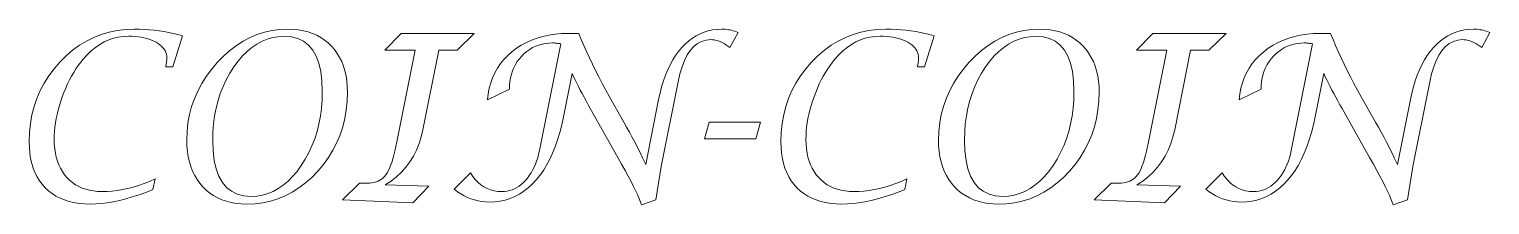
# Model space of a CAD drawing. Extents: x 21.5 to 105, y 17.5 to 27.5.
import ezdxf

# ---------------------------------------------------------------- set-up
doc = ezdxf.new("R2010")
doc.units = 0

msp = doc.modelspace()

# ---------------------------------------------------------------- linework, layer by layer
at = {"color": 7, "lineweight": 13}
for points in [[(28.571428, 18.359074), (28.167183, 18.202574), (27.772972, 18.062548), (27.388803, 17.938995), (27.014671, 17.831917), (26.650579, 17.741312), (26.296524, 17.667181), (25.952511, 17.609524), (25.618532, 17.568338), (25.294594, 17.543629), (24.980694, 17.535393), (24.656113, 17.544724), (24.34646, 17.572716), (24.051737, 17.61937), (23.771944, 17.684685), (23.507078, 17.768661), (23.257143, 17.8713), (23.022137, 17.992599), (22.802059, 18.132561), (22.596912, 18.291183), (22.406693, 18.468468), (22.233076, 18.662676), (22.077734, 18.872072), (21.94067, 19.096653), (21.821878, 19.336422), (21.721365, 19.591377), (21.639126, 19.861519), (21.575161, 20.146847), (21.529472, 20.447361), (21.50206, 20.763062), (21.492922, 21.09395), (21.510456, 21.622618), (21.563063, 22.135263), (21.65074, 22.631886), (21.773487, 23.112484), (21.931307, 23.577059), (22.124195, 24.025612), (22.352156, 24.458139), (22.615187, 24.874645), (22.913288, 25.275127), (23.24646, 25.659588), (23.604536, 26.017214), (23.977348, 26.337193), (24.364897, 26.61953), (24.767181, 26.86422), (25.184202, 27.071266), (25.615959, 27.240669), (26.062452, 27.372425), (26.523682, 27.466537), (26.999645, 27.523005), (27.490347, 27.541828), (27.785521, 27.538031), (28.076447, 27.52664), (28.363129, 27.507656), (28.645561, 27.481081), (28.923744, 27.446911), (29.197683, 27.405148), (29.467375, 27.355789), (29.732819, 27.29884), (29.994015, 27.234299), (30.250965, 27.162163), (29.703991, 25.392534), (29.298584, 25.392534), (29.31081, 25.451929), (29.321751, 25.509136), (29.331402, 25.564156), (29.339767, 25.616987), (29.346848, 25.667631), (29.352638, 25.716087), (29.357143, 25.762354), (29.360361, 25.806435), (29.362291, 25.848326), (29.362934, 25.888031), (29.356821, 25.997875), (29.338482, 26.103474), (29.307915, 26.204826), (29.265121, 26.301929), (29.210102, 26.394787), (29.142857, 26.483398), (29.063385, 26.56776), (28.971685, 26.647877), (28.86776, 26.723743), (28.75161, 26.795366), (28.625675, 26.861389), (28.492407, 26.920464), (28.351803, 26.972586), (28.203861, 27.017761), (28.048584, 27.055984), (27.885971, 27.087257), (27.716022, 27.111584), (27.538738, 27.128956), (27.354118, 27.139381), (27.162163, 27.142857), (26.871107, 27.129728), (26.587387, 27.090347), (26.311005, 27.02471), (26.041956, 26.932819), (25.780245, 26.814671), (25.525867, 26.670269), (25.27883, 26.499615), (25.039125, 26.302702), (24.806757, 26.079536), (24.581724, 25.830116), (24.43771, 25.652187), (24.299099, 25.465893), (24.165894, 25.271235), (24.038095, 25.068211), (23.915701, 24.856821), (23.798714, 24.637066), (23.68713, 24.408943), (23.580952, 24.172459), (23.480181, 23.927605), (23.384813, 23.674389), (23.296783, 23.418339), (23.218018, 23.164993), (23.14852, 22.914349), (23.088287, 22.666409), (23.037323, 22.421169), (22.995625, 22.178635), (22.963192, 21.938803), (22.940025, 21.701672), (22.926126, 21.467245), (22.921494, 21.235521), (22.928797, 20.963448), (22.950708, 20.703217), (22.987226, 20.454826), (23.038353, 20.218275), (23.104086, 19.993565), (23.184427, 19.780695), (23.279375, 19.579664), (23.388931, 19.390476), (23.513096, 19.213127), (23.651867, 19.047619), (23.803379, 18.896009), (23.965765, 18.760359), (24.139029, 18.640669), (24.323166, 18.536936), (24.518179, 18.449163), (24.724068, 18.377348), (24.94083, 18.321491), (25.168468, 18.281595), (25.406982, 18.257656), (25.65637, 18.249678), (25.943886, 18.256886), (26.235006, 18.278507), (26.52973, 18.314543), (26.828056, 18.364992), (27.129988, 18.429857), (27.43552, 18.509136), (27.744659, 18.602831), (28.0574, 18.710939), (28.373745, 18.833462), (28.693693, 18.970398)], [(33.931789, 17.535393), (33.62178, 17.545237), (33.324966, 17.574774), (33.041344, 17.624002), (32.770912, 17.692921), (32.513676, 17.78153), (32.269627, 17.889832), (32.038773, 18.017824), (31.821106, 18.165508), (31.616634, 18.332882), (31.425354, 18.519947), (31.249905, 18.723873), (31.092922, 18.941828), (30.954407, 19.173809), (30.834362, 19.419819), (30.732786, 19.679857), (30.649677, 19.953924), (30.585039, 20.24202), (30.538868, 20.544144), (30.511166, 20.860294), (30.50193, 21.190475), (30.519337, 21.69009), (30.571558, 22.177349), (30.65859, 22.652252), (30.780437, 23.114799), (30.937098, 23.564993), (31.128571, 24.002831), (31.354858, 24.428312), (31.615959, 24.84144), (31.911873, 25.242212), (32.242599, 25.63063), (32.596367, 25.993757), (32.961388, 26.318661), (33.337677, 26.605339), (33.725224, 26.853796), (34.124035, 27.064028), (34.534107, 27.236034), (34.955437, 27.36982), (35.388031, 27.465378), (35.831886, 27.522715), (36.287003, 27.541828), (36.594498, 27.532143), (36.888931, 27.503088), (37.170303, 27.454664), (37.43861, 27.386871), (37.693855, 27.299709), (37.936035, 27.193178), (38.165154, 27.067276), (38.38121, 26.922009), (38.584202, 26.757366), (38.774132, 26.573359), (38.94836, 26.372746), (39.104248, 26.1583), (39.241795, 25.930019), (39.361008, 25.687901), (39.461872, 25.43195), (39.544403, 25.162161), (39.608589, 24.878538), (39.654442, 24.581081), (39.68195, 24.269787), (39.69112, 23.944658), (39.674164, 23.424517), (39.623295, 22.919434), (39.538513, 22.429407), (39.419823, 21.954439), (39.267212, 21.49453), (39.080696, 21.049677), (38.86026, 20.619883), (38.605919, 20.205147), (38.317665, 19.80547), (37.995495, 19.420849), (37.649643, 19.062613), (37.290344, 18.742085), (36.917603, 18.459267), (36.531403, 18.214157), (36.131756, 18.006756), (35.718662, 17.837065), (35.292118, 17.705084), (34.852123, 17.610809), (34.398682, 17.554247)], [(34.182755, 17.972973), (34.512611, 17.990669), (34.832947, 18.043756), (35.143757, 18.132238), (35.445045, 18.256113), (35.736809, 18.415379), (36.019047, 18.610039), (36.291763, 18.84009), (36.554955, 19.105534), (36.808624, 19.40637), (37.052765, 19.742599), (37.280182, 20.103603), (37.483654, 20.478764), (37.663193, 20.868082), (37.81879, 21.271557), (37.950451, 21.689188), (38.058174, 22.120977), (38.141956, 22.566923), (38.201801, 23.027027), (38.237709, 23.501286), (38.24968, 23.989704), (38.227863, 24.586357), (38.162418, 25.120205), (38.053345, 25.591248), (37.900642, 25.999485), (37.704311, 26.344915), (37.464348, 26.627541), (37.180759, 26.847361), (36.853539, 27.004375), (36.482689, 27.098583), (36.068211, 27.129986), (35.738289, 27.112484), (35.417759, 27.059975), (35.106628, 26.972458), (34.80489, 26.849934), (34.51255, 26.692406), (34.229599, 26.49987), (33.956047, 26.272327), (33.691891, 26.009781), (33.43713, 25.712227), (33.191765, 25.379665), (32.963127, 25.022652), (32.75856, 24.651735), (32.578056, 24.266924), (32.421623, 23.86821), (32.289253, 23.455597), (32.180954, 23.029085), (32.096718, 22.588673), (32.036552, 22.134363), (32.00045, 21.666151), (31.988417, 21.18404), (32.010361, 20.573938), (32.076191, 20.028055), (32.185905, 19.546396), (32.339512, 19.128958), (32.537003, 18.77574), (32.778378, 18.486744), (33.063641, 18.261969), (33.392792, 18.101416), (33.765831, 18.005083)], [(39.407982, 17.773487), (40.37323, 18.725868), (40.804375, 18.725868), (40.947266, 18.730661), (41.082497, 18.745045), (41.210068, 18.769014), (41.329987, 18.802574), (41.442245, 18.84572), (41.546844, 18.898455), (41.643791, 18.960777), (41.733078, 19.03269), (41.814705, 19.114189), (41.888672, 19.205276), (41.958076, 19.310455), (42.025997, 19.434233), (42.092438, 19.576609), (42.157402, 19.737579), (42.220879, 19.917149), (42.282883, 20.115314), (42.343407, 20.332077), (42.402443, 20.567438), (42.460007, 20.821396), (42.516087, 21.09395), (43.564995, 26.344915), (41.821106, 26.344915), (42.754181, 27.297297), (46.943371, 27.297297), (45.965248, 26.344915), (44.916344, 26.344915), (44.00901, 21.788931), (43.912098, 21.380888), (43.788673, 20.993307), (43.638741, 20.62619), (43.462292, 20.279535), (43.259331, 19.953346), (43.029858, 19.647617), (42.773872, 19.362354), (42.491379, 19.097553), (42.182369, 18.853216), (41.846848, 18.629343), (44.350063, 18.564993), (43.423424, 17.612612)], [(45.797943, 18.378378), (46.718147, 19.317888), (46.854313, 19.114929), (47.000256, 18.933332), (47.155983, 18.773102), (47.321491, 18.634233), (47.49678, 18.516731), (47.681854, 18.420591), (47.876705, 18.345816), (48.081337, 18.292406), (48.295753, 18.260359), (48.519951, 18.249678), (48.671299, 18.256081), (48.819046, 18.27529), (48.963188, 18.307302), (49.103733, 18.352123), (49.240669, 18.409748), (49.374004, 18.480179), (49.503731, 18.563416), (49.62986, 18.659458), (49.75238, 18.768307), (49.8713, 18.889961), (49.984688, 19.022297), (50.090607, 19.163191), (50.18906, 19.312645), (50.280052, 19.470655), (50.363579, 19.637226), (50.439636, 19.812355), (50.508236, 19.996042), (50.569366, 20.188288), (50.623035, 20.389091), (50.669243, 20.598455), (51.885456, 26.705276), (51.821751, 26.715057), (51.761902, 26.723808), (51.705921, 26.731529), (51.653797, 26.738224), (51.605534, 26.743885), (51.561134, 26.74852), (51.520592, 26.752123), (51.483913, 26.754696), (51.451096, 26.756241), (51.422134, 26.756756), (51.214546, 26.749195), (51.013901, 26.726513), (50.820206, 26.688705), (50.633461, 26.635778), (50.453667, 26.567728), (50.280823, 26.484554), (50.114929, 26.386261), (49.955986, 26.272844), (49.803989, 26.144304), (49.658943, 26.000643), (49.524452, 25.84572), (49.404118, 25.683397), (49.297939, 25.513674), (49.205921, 25.33655), (49.128056, 25.152027), (49.06435, 24.960102), (49.014801, 24.760777), (48.979408, 24.554054), (48.958176, 24.339928), (48.951096, 24.118404), (47.702702, 23.507078), (47.73983, 23.841505), (47.799744, 24.162676), (47.882431, 24.470591), (47.9879, 24.765251), (48.11615, 25.046654), (48.267181, 25.3148), (48.44099, 25.569691), (48.637581, 25.811325), (48.856949, 26.039703), (49.099098, 26.254826), (49.359398, 26.452896), (49.633202, 26.630116), (49.920525, 26.786486), (50.221363, 26.922009), (50.535713, 27.036678), (50.863579, 27.130501), (51.204956, 27.203474), (51.559845, 27.255598), (51.928249, 27.286873), (52.310165, 27.297297), (52.927929, 27.297297), (53.064671, 26.955276), (53.209778, 26.608751), (53.363255, 26.257721), (53.525097, 25.902187), (53.695301, 25.542149), (53.873875, 25.177605), (54.06081, 24.808558), (54.256111, 24.435005), (54.459778, 24.05695), (54.671814, 23.674389), (55.489059, 22.220078), (55.655663, 21.925932), (55.813126, 21.643242), (55.961456, 21.372007), (56.100643, 21.112226), (56.230694, 20.863899), (56.351608, 20.627026), (56.463387, 20.401608), (56.566025, 20.187645), (56.659523, 19.985134), (56.743885, 19.794079), (57.483913, 23.513512), (57.56551, 23.889606), (57.658432, 24.248262), (57.762676, 24.589478), (57.87825, 24.913256), (58.005146, 25.219593), (58.143372, 25.508493), (58.292919, 25.779953), (58.453796, 26.033978), (58.625996, 26.270557), (58.809525, 26.489704), (59.002636, 26.689606), (59.203606, 26.868467), (59.412418, 27.026285), (59.629089, 27.163063), (59.853603, 27.278797), (60.085972, 27.373486), (60.326191, 27.447136), (60.574261, 27.499741), (60.830177, 27.531305), (61.093952, 27.541828), (61.188995, 27.540024), (61.283653, 27.534618), (61.377926, 27.525612), (61.471817, 27.512997), (61.565315, 27.49678), (61.658428, 27.476961), (61.751156, 27.453539), (61.843502, 27.426512), (61.935455, 27.395882), (62.027027, 27.361647), (61.563705, 26.49292), (61.449615, 26.578506), (61.336418, 26.655083), (61.224133, 26.722651), (61.11274, 26.781208), (61.002251, 26.830759), (60.892662, 26.8713), (60.783978, 26.90283), (60.676189, 26.925354), (60.569302, 26.938866), (60.463322, 26.943371), (60.194466, 26.919174), (59.94389, 26.846588), (59.711582, 26.725611), (59.497555, 26.556242), (59.3018, 26.338482), (59.124325, 26.072329), (58.965118, 25.757786), (58.824196, 25.394852), (58.701542, 24.983524), (58.597168, 24.523809), (57.631916, 19.678249), (57.329472, 17.773487), (56.505791, 17.490347), (56.450577, 17.64839), (56.377605, 17.831659), (56.286873, 18.040154), (56.178379, 18.273872), (56.052124, 18.532818), (55.908108, 18.816988), (55.74633, 19.126383), (55.566795, 19.461002), (55.369499, 19.820848), (55.154438, 20.205919), (53.577862, 22.998713), (53.453926, 23.22027), (53.334362, 23.437065), (53.219173, 23.649097), (53.108364, 23.856369), (53.00193, 24.05888), (52.899872, 24.256626), (52.802189, 24.449614), (52.708881, 24.637838), (52.619949, 24.821299), (52.535393, 25), (52.046333, 22.522522), (51.946106, 22.063641), (51.833332, 21.626511), (51.708008, 21.211132), (51.570141, 20.817503), (51.419724, 20.445623), (51.256756, 20.095495), (51.081242, 19.767117), (50.893177, 19.460489), (50.692566, 19.175611), (50.479408, 18.912483), (50.25518, 18.672844), (50.021362, 18.458429), (49.777962, 18.269239), (49.524971, 18.105276), (49.262386, 17.966537), (48.990219, 17.853024), (48.708462, 17.764736), (48.417114, 17.701672), (48.11618, 17.663836), (47.805664, 17.651222), (47.586357, 17.658493), (47.37117, 17.680307), (47.160103, 17.716665), (46.953156, 17.767567), (46.75032, 17.833012), (46.551609, 17.912998), (46.357014, 18.007528), (46.166538, 18.116602), (45.980179, 18.240217)], [(71.557266, 18.359074), (71.15303, 18.202574), (70.75882, 18.062548), (70.374649, 17.938995), (70.000519, 17.831917), (69.636421, 17.741312), (69.282364, 17.667181), (68.938354, 17.609524), (68.604378, 17.568338), (68.280441, 17.543629), (67.966537, 17.535393), (67.641953, 17.544724), (67.332306, 17.572716), (67.037582, 17.61937), (66.757782, 17.684685), (66.49292, 17.768661), (66.242981, 17.8713), (66.00798, 17.992599), (65.787903, 18.132561), (65.582756, 18.291183), (65.392532, 18.468468), (65.218918, 18.662676), (65.063576, 18.872072), (64.926514, 19.096653), (64.807724, 19.336422), (64.707207, 19.591377), (64.624969, 19.861519), (64.561005, 20.146847), (64.51532, 20.447361), (64.4879, 20.763062), (64.47876, 21.09395), (64.4963, 21.622618), (64.548904, 22.135263), (64.636581, 22.631886), (64.759331, 23.112484), (64.917145, 23.577059), (65.110039, 24.025612), (65.337997, 24.458139), (65.601028, 24.874645), (65.899132, 25.275127), (66.2323, 25.659588), (66.590378, 26.017214), (66.963196, 26.337193), (67.350739, 26.61953), (67.753021, 26.86422), (68.170044, 27.071266), (68.601807, 27.240669), (69.048294, 27.372425), (69.509521, 27.466537), (69.985489, 27.523005), (70.476189, 27.541828), (70.771362, 27.538031), (71.062286, 27.52664), (71.348969, 27.507656), (71.631401, 27.481081), (71.909592, 27.446911), (72.183525, 27.405148), (72.453217, 27.355789), (72.718666, 27.29884), (72.979858, 27.234299), (73.236809, 27.162163), (72.689835, 25.392534), (72.284424, 25.392534), (72.296654, 25.451929), (72.307594, 25.509136), (72.317245, 25.564156), (72.325607, 25.616987), (72.332687, 25.667631), (72.338486, 25.716087), (72.342987, 25.762354), (72.346207, 25.806435), (72.348129, 25.848326), (72.348778, 25.888031), (72.342667, 25.997875), (72.324326, 26.103474), (72.293762, 26.204826), (72.250961, 26.301929), (72.195946, 26.394787), (72.1287, 26.483398), (72.049225, 26.56776), (71.957535, 26.647877), (71.853607, 26.723743), (71.73745, 26.795366), (71.611519, 26.861389), (71.478249, 26.920464), (71.337646, 26.972586), (71.189697, 27.017761), (71.034424, 27.055984), (70.871811, 27.087257), (70.701866, 27.111584), (70.524582, 27.128956), (70.339966, 27.139381), (70.14801, 27.142857), (69.856949, 27.129728), (69.573227, 27.090347), (69.296844, 27.02471), (69.027802, 26.932819), (68.766083, 26.814671), (68.511711, 26.670269), (68.264671, 26.499615), (68.024963, 26.302702), (67.792603, 26.079536), (67.567566, 25.830116), (67.423553, 25.652187), (67.284943, 25.465893), (67.151733, 25.271235), (67.023941, 25.068211), (66.901543, 24.856821), (66.784554, 24.637066), (66.672974, 24.408943), (66.566795, 24.172459), (66.466019, 23.927605), (66.370651, 23.674389), (66.282623, 23.418339), (66.203857, 23.164993), (66.134361, 22.914349), (66.074127, 22.666409), (66.023163, 22.421169), (65.981468, 22.178635), (65.949036, 21.938803), (65.925873, 21.701672), (65.911972, 21.467245), (65.907333, 21.235521), (65.914642, 20.963448), (65.936554, 20.703217), (65.973068, 20.454826), (66.0242, 20.218275), (66.089928, 19.993565), (66.170273, 19.780695), (66.265221, 19.579664), (66.374771, 19.390476), (66.49894, 19.213127), (66.637711, 19.047619), (66.789215, 18.896009), (66.951607, 18.760359), (67.12487, 18.640669), (67.309006, 18.536936), (67.504021, 18.449163), (67.709915, 18.377348), (67.926674, 18.321491), (68.154312, 18.281595), (68.392822, 18.257656), (68.642212, 18.249678), (68.929733, 18.256886), (69.220848, 18.278507), (69.515579, 18.314543), (69.813904, 18.364992), (70.115829, 18.429857), (70.421364, 18.509136), (70.730499, 18.602831), (71.043243, 18.710939), (71.359589, 18.833462), (71.679535, 18.970398)], [(76.917633, 17.535393), (76.607628, 17.545237), (76.310806, 17.574774), (76.027191, 17.624002), (75.756752, 17.692921), (75.499512, 17.78153), (75.25547, 17.889832), (75.024612, 18.017824), (74.806946, 18.165508), (74.602478, 18.332882), (74.411194, 18.519947), (74.235748, 18.723873), (74.078766, 18.941828), (73.940254, 19.173809), (73.820206, 19.419819), (73.718628, 19.679857), (73.635521, 19.953924), (73.570877, 20.24202), (73.524712, 20.544144), (73.497009, 20.860294), (73.487778, 21.190475), (73.50518, 21.69009), (73.557404, 22.177349), (73.644432, 22.652252), (73.766281, 23.114799), (73.922943, 23.564993), (74.11441, 24.002831), (74.340698, 24.428312), (74.601807, 24.84144), (74.89772, 25.242212), (75.228439, 25.63063), (75.582199, 25.993757), (75.947235, 26.318661), (76.323517, 26.605339), (76.711075, 26.853796), (77.109879, 27.064028), (77.519943, 27.236034), (77.941284, 27.36982), (78.373871, 27.465378), (78.817734, 27.522715), (79.272842, 27.541828), (79.580338, 27.532143), (79.874771, 27.503088), (80.156143, 27.454664), (80.424454, 27.386871), (80.679703, 27.299709), (80.921875, 27.193178), (81.151001, 27.067276), (81.36705, 26.922009), (81.570045, 26.757366), (81.759979, 26.573359), (81.934204, 26.372746), (82.090088, 26.1583), (82.227638, 25.930019), (82.346848, 25.687901), (82.447716, 25.43195), (82.530243, 25.162161), (82.594437, 24.878538), (82.640282, 24.581081), (82.667793, 24.269787), (82.676964, 23.944658), (82.660004, 23.424517), (82.609138, 22.919434), (82.524353, 22.429407), (82.405663, 21.954439), (82.253052, 21.49453), (82.066536, 21.049677), (81.8461, 20.619883), (81.591766, 20.205147), (81.303513, 19.80547), (80.981339, 19.420849), (80.635483, 19.062613), (80.276184, 18.742085), (79.903442, 18.459267), (79.51725, 18.214157), (79.117599, 18.006756), (78.704498, 17.837065), (78.277954, 17.705084), (77.837967, 17.610809), (77.384521, 17.554247)], [(77.168594, 17.972973), (77.498459, 17.990669), (77.818787, 18.043756), (78.129601, 18.132238), (78.430893, 18.256113), (78.722656, 18.415379), (79.004898, 18.610039), (79.277603, 18.84009), (79.540794, 19.105534), (79.794464, 19.40637), (80.038605, 19.742599), (80.266022, 20.103603), (80.469498, 20.478764), (80.649033, 20.868082), (80.804634, 21.271557), (80.936295, 21.689188), (81.044022, 22.120977), (81.127792, 22.566923), (81.187637, 23.027027), (81.223549, 23.501286), (81.235519, 23.989704), (81.213707, 24.586357), (81.148254, 25.120205), (81.039185, 25.591248), (80.88649, 25.999485), (80.690155, 26.344915), (80.450195, 26.627541), (80.166595, 26.847361), (79.839386, 27.004375), (79.468536, 27.098583), (79.054054, 27.129986), (78.724136, 27.112484), (78.403603, 27.059975), (78.092468, 26.972458), (77.790726, 26.849934), (77.49839, 26.692406), (77.215446, 26.49987), (76.941887, 26.272327), (76.677734, 26.009781), (76.422974, 25.712227), (76.177605, 25.379665), (75.948967, 25.022652), (75.7444, 24.651735), (75.563904, 24.266924), (75.407471, 23.86821), (75.275101, 23.455597), (75.166794, 23.029085), (75.082565, 22.588673), (75.0224, 22.134363), (74.986298, 21.666151), (74.974258, 21.18404), (74.996201, 20.573938), (75.062027, 20.028055), (75.171753, 19.546396), (75.325348, 19.128958), (75.522842, 18.77574), (75.764221, 18.486744), (76.049484, 18.261969), (76.378632, 18.101416), (76.751671, 18.005083)], [(82.393822, 17.773487), (83.35907, 18.725868), (83.790222, 18.725868), (83.933105, 18.730661), (84.068336, 18.745045), (84.195915, 18.769014), (84.315826, 18.802574), (84.428085, 18.84572), (84.532692, 18.898455), (84.629631, 18.960777), (84.718918, 19.03269), (84.800545, 19.114189), (84.874519, 19.205276), (84.943916, 19.310455), (85.011841, 19.434233), (85.078285, 19.576609), (85.143242, 19.737579), (85.206726, 19.917149), (85.268723, 20.115314), (85.329247, 20.332077), (85.38829, 20.567438), (85.445847, 20.821396), (85.50193, 21.09395), (86.550835, 26.344915), (84.806946, 26.344915), (85.740028, 27.297297), (89.929214, 27.297297), (88.951096, 26.344915), (87.902191, 26.344915), (86.99485, 21.788931), (86.897942, 21.380888), (86.774513, 20.993307), (86.62458, 20.62619), (86.448135, 20.279535), (86.245171, 19.953346), (86.015701, 19.647617), (85.759712, 19.362354), (85.477219, 19.097553), (85.168205, 18.853216), (84.832687, 18.629343), (87.335907, 18.564993), (86.409264, 17.612612)], [(88.783783, 18.378378), (89.703987, 19.317888), (89.840157, 19.114929), (89.986099, 18.933332), (90.14183, 18.773102), (90.307335, 18.634233), (90.482628, 18.516731), (90.667694, 18.420591), (90.862549, 18.345816), (91.067177, 18.292406), (91.281593, 18.260359), (91.505791, 18.249678), (91.657143, 18.256081), (91.804893, 18.27529), (91.949036, 18.307302), (92.089577, 18.352123), (92.226509, 18.409748), (92.35984, 18.480179), (92.489571, 18.563416), (92.615707, 18.659458), (92.73822, 18.768307), (92.85714, 18.889961), (92.970528, 19.022297), (93.076447, 19.163191), (93.174904, 19.312645), (93.265892, 19.470655), (93.349419, 19.637226), (93.425484, 19.812355), (93.49408, 19.996042), (93.555214, 20.188288), (93.608879, 20.389091), (93.655083, 20.598455), (94.8713, 26.705276), (94.807587, 26.715057), (94.747749, 26.723808), (94.691757, 26.731529), (94.639641, 26.738224), (94.591377, 26.743885), (94.546974, 26.74852), (94.506432, 26.752123), (94.469749, 26.754696), (94.436935, 26.756241), (94.407982, 26.756756), (94.200386, 26.749195), (93.999741, 26.726513), (93.806046, 26.688705), (93.619308, 26.635778), (93.439514, 26.567728), (93.266663, 26.484554), (93.100777, 26.386261), (92.941826, 26.272844), (92.789833, 26.144304), (92.644791, 26.000643), (92.510292, 25.84572), (92.389961, 25.683397), (92.283783, 25.513674), (92.191757, 25.33655), (92.113899, 25.152027), (92.050194, 24.960102), (92.000648, 24.760777), (91.965256, 24.554054), (91.944016, 24.339928), (91.936935, 24.118404), (90.688545, 23.507078), (90.72567, 23.841505), (90.785583, 24.162676), (90.868271, 24.470591), (90.973747, 24.765251), (91.101997, 25.046654), (91.253021, 25.3148), (91.426834, 25.569691), (91.623428, 25.811325), (91.842796, 26.039703), (92.084938, 26.254826), (92.345238, 26.452896), (92.619049, 26.630116), (92.906372, 26.786486), (93.207207, 26.922009), (93.521553, 27.036678), (93.849419, 27.130501), (94.190796, 27.203474), (94.545692, 27.255598), (94.914093, 27.286873), (95.296013, 27.297297), (95.913773, 27.297297), (96.050514, 26.955276), (96.195625, 26.608751), (96.349098, 26.257721), (96.510941, 25.902187), (96.681145, 25.542149), (96.859718, 25.177605), (97.046654, 24.808558), (97.241959, 24.435005), (97.445625, 24.05695), (97.657654, 23.674389), (98.474899, 22.220078), (98.641502, 21.925932), (98.798973, 21.643242), (98.947296, 21.372007), (99.086487, 21.112226), (99.216537, 20.863899), (99.337448, 20.627026), (99.449226, 20.401608), (99.551865, 20.187645), (99.645363, 19.985134), (99.729729, 19.794079), (100.469757, 23.513512), (100.551346, 23.889606), (100.644272, 24.248262), (100.74852, 24.589478), (100.864098, 24.913256), (100.99099, 25.219593), (101.129219, 25.508493), (101.278763, 25.779953), (101.439636, 26.033978), (101.611839, 26.270557), (101.795364, 26.489704), (101.98848, 26.689606), (102.189445, 26.868467), (102.398262, 27.026285), (102.614929, 27.163063), (102.839447, 27.278797), (103.071815, 27.373486), (103.312027, 27.447136), (103.560104, 27.499741), (103.816025, 27.531305), (104.079796, 27.541828), (104.174835, 27.540024), (104.269501, 27.534618), (104.36377, 27.525612), (104.457664, 27.512997), (104.551155, 27.49678), (104.644272, 27.476961), (104.737, 27.453539), (104.829346, 27.426512), (104.921295, 27.395882), (105.012871, 27.361647), (104.549545, 26.49292), (104.435455, 26.578506), (104.322266, 26.655083), (104.209976, 26.722651), (104.098587, 26.781208), (103.988098, 26.830759), (103.878502, 26.8713), (103.769821, 26.90283), (103.662033, 26.925354), (103.555145, 26.938866), (103.449165, 26.943371), (103.180305, 26.919174), (102.929733, 26.846588), (102.697426, 26.725611), (102.483398, 26.556242), (102.287643, 26.338482), (102.110168, 26.072329), (101.950966, 25.757786), (101.810043, 25.394852), (101.687386, 24.983524), (101.583008, 24.523809), (100.61776, 19.678249), (100.315315, 17.773487), (99.491631, 17.490347), (99.436424, 17.64839), (99.363449, 17.831659), (99.27272, 18.040154), (99.164223, 18.273872), (99.037964, 18.532818), (98.893951, 18.816988), (98.732178, 19.126383), (98.552635, 19.461002), (98.355339, 19.820848), (98.140282, 20.205919), (96.563705, 22.998713), (96.439766, 23.22027), (96.320206, 23.437065), (96.205017, 23.649097), (96.094208, 23.856369), (95.98777, 24.05888), (95.885712, 24.256626), (95.788033, 24.449614), (95.694725, 24.637838), (95.605789, 24.821299), (95.521233, 25), (95.032173, 22.522522), (94.931946, 22.063641), (94.819176, 21.626511), (94.693855, 21.211132), (94.555984, 20.817503), (94.405563, 20.445623), (94.242599, 20.095495), (94.067085, 19.767117), (93.879021, 19.460489), (93.678413, 19.175611), (93.465248, 18.912483), (93.241028, 18.672844), (93.00721, 18.458429), (92.763802, 18.269239), (92.510811, 18.105276), (92.24823, 17.966537), (91.976059, 17.853024), (91.694305, 17.764736), (91.402954, 17.701672), (91.102028, 17.663836), (90.791504, 17.651222), (90.572197, 17.658493), (90.357018, 17.680307), (90.145943, 17.716665), (89.938995, 17.767567), (89.736168, 17.833012), (89.537453, 17.912998), (89.342857, 18.007528), (89.152382, 18.116602), (88.966026, 18.240217)], [(60.109394, 21.267696), (60.379665, 22.220078), (63.31403, 22.220078), (63.043758, 21.267696)]]:
    msp.add_lwpolyline(points, close=True, dxfattribs=at)

doc.saveas('drawing.dxf')
